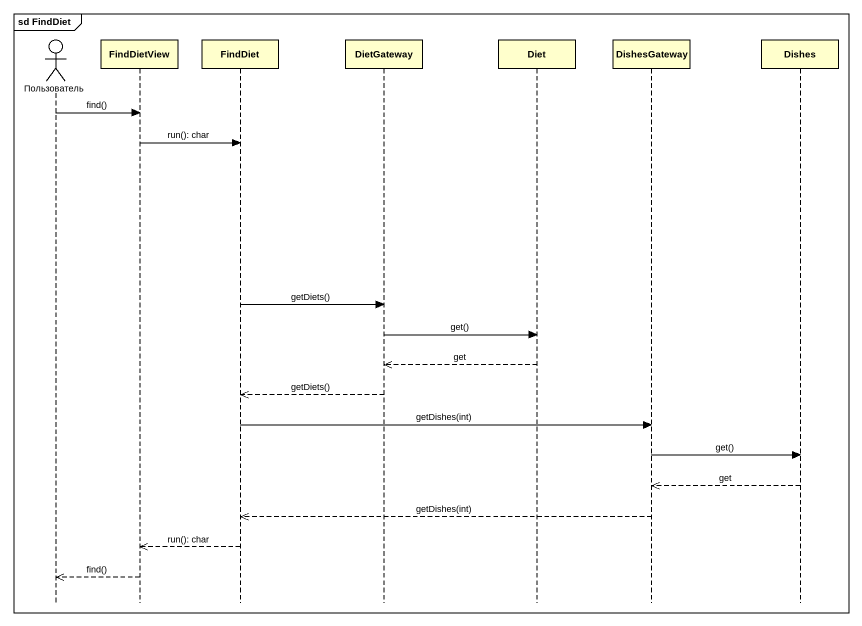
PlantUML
@startuml
mainframe sd FindDiet
hide footbox
actor Пользователь
participant FindDietView
participant FindDiet
participant DietGateway
participant Diet
participant DishesGateway
participant Dishes

Пользователь -> FindDietView : find()
FindDietView -> FindDiet : run(): char
FindDiet -> DietGateway : getDiets()
DietGateway -> Diet : get()
Diet -->> DietGateway : get
DietGateway -->> FindDiet : getDiets()
FindDiet -> DishesGateway : getDishes(int)
DishesGateway -> Dishes : get()
Dishes -->> DishesGateway : get
DishesGateway -->> FindDiet : getDishes(int)
FindDiet -->> FindDietView : run(): char
FindDietView -->> Пользователь : find()
@enduml
